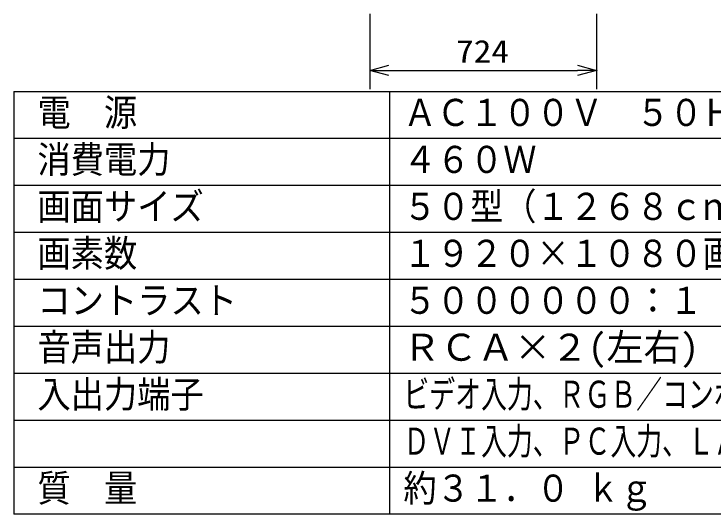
# Model space of a CAD drawing. Units: millimetres, scale not verified. Extents: x -63 to 63, y -57 to 57.
# Drawn here: x -62.5 to 12, y -56.5 to -3.3 of the extents above; entities that cross this region are included whole.
import ezdxf
from ezdxf.enums import TextEntityAlignment as Align

# ---------------------------------------------------------------- set-up
doc = ezdxf.new("R2010")
doc.units = ezdxf.units.MM
doc.header["$LTSCALE"] = 0.190236
doc.header["$PDMODE"] = 32
doc.header["$PDSIZE"] = 0.0951
for name, color, linetype in [('0-0_MOJI1', 2, 'Continuous'), ('0-2_GAIKEI', 1, 'Continuous'), ('0-3_WAKU', 7, 'Continuous')]:
    doc.layers.add(name, color=color, linetype=linetype)
doc.styles.add('ＭＳ ゴシック', font='')
doc.styles.get('ＭＳ ゴシック').set_extended_font_data('MS Gothic')

# ---------------------------------------------------------------- blocks, each defined once
blk = doc.blocks.new('_OPEN30')
at = {"layer": '0-3_WAKU'}
blk.add_line((0, 0), (-1, 0), dxfattribs=at)
blk.add_lwpolyline([(-1, 0.26795), (0, 0), (-1, -0.26795)], dxfattribs=at)

msp = doc.modelspace()

# ---------------------------------------------------------------- linework, layer by layer
at = {"layer": '0-2_GAIKEI', "color": 3}
for p, q in [((-24.5656, -3.2659), (-24.5656, -11.2659)), ((-0.4373, -3.2659), (-0.4373, -11.2659)), ((-22.5656, -9.2659), (-2.4373, -9.2659))]:
    msp.add_line(p, q, dxfattribs=at)
at = {"layer": '0-3_WAKU', "color": 4}
for p, q in [((-62.5001, -11.5), (-62.5001, -56.5001)), ((-62.5001, -11.5), (62.5001, -11.5)), ((-22.5, -11.5), (-22.5, -56.5001)), ((62.5001, -56.5001), (-62.5001, -56.5001))]:
    msp.add_line(p, q, dxfattribs=at)
at = {"layer": '0-3_WAKU', "color": 1}
for p, q in [((-62.5001, -16.5), (62.5001, -16.5)), ((-62.5001, -21.5), (62.5001, -21.5)), ((-62.5001, -26.5), (62.5001, -26.5)), ((-62.5001, -31.5001), (62.5001, -31.5001)), ((-62.5001, -36.5001), (62.5001, -36.5001)), ((-62.5001, -41.5001), (62.5001, -41.5001)), ((-62.5001, -46.5001), (62.5001, -46.5001)), ((-62.5001, -51.5001), (62.5001, -51.5001))]:
    msp.add_line(p, q, dxfattribs=at)
at = {"layer": '0-3_WAKU'}
msp.add_point((-0.4373, -9.2659), dxfattribs=at)

# ---------------------------------------------------------------- block references
at = {"layer": '0-2_GAIKEI', "xscale": 2, "yscale": 2, "rotation": 180}
msp.add_blockref('_OPEN30', (-24.5656, -9.2659), dxfattribs=at)
at = {"layer": '0-2_GAIKEI', "xscale": 2, "yscale": 2}
msp.add_blockref('_OPEN30', (-0.4373, -9.2659), dxfattribs=at)

# ---------------------------------------------------------------- texts
at = {"layer": '0-0_MOJI1', "style": 'ＭＳ ゴシック'}
for s, width, p in [('ＡＣ１００Ｖ\u3000５０Ｈｚ／６０Ｈｚ', 0.9, (-21, -16.0551)), ('電  源', 0.9, (-60.0001, -16.0551)), ('消費電力', 0.9, (-60.0001, -21.0552)), ('４６０Ｗ', 0.9, (-21, -21.0552)), ('画面サイズ', 0.9, (-60.0001, -26.0552)), ('５０型（１２６８ｃｍ）１６：９', 0.9, (-21, -26.0552)), ('画素数', 0.9, (-60.0001, -31.0552)), ('１９２０×１０８０画素', 0.9, (-21, -31.0552)), ('コントラスト', 0.9, (-60.0001, -36.0552)), ('５００００００：１', 0.9, (-21, -36.0552)), ('音声出力', 0.9, (-60.0001, -41.0552)), ('入出力端子', 0.9, (-60.0001, -46.0552)), ('ビデオ入力、ＲＧＢ／コンポーネントビデオ入力、ＨＤＭＩ入力', 0.7, (-21, -46.0552)), ('ＤＶＩ入力、ＰＣ入力、ＬＡＮ、ＲＳ２３２Ｃ、スロット２．０', 0.7, (-21, -51.0552)), ('質\u3000量', 0.9, (-60.0001, -56.0552)), ('約３１．０ ｋｇ', 0.9, (-21, -56.0552))]:
    msp.add_text(s, height=2.887, dxfattribs=dict(at, width=width)).set_placement(p, align=Align.BOTTOM_LEFT)
msp.add_text('ＲＣＡ×２(左右)', height=2.887, dxfattribs=at).set_placement((-21, -41.0552), align=Align.BOTTOM_LEFT)
at = {"layer": '0-2_GAIKEI', "color": 3, "style": 'ＭＳ ゴシック', "width": 1.15}
msp.add_text('724', height=2.406, dxfattribs=at).set_placement((-15.3886, -9.1563), align=Align.BOTTOM_LEFT)

doc.saveas('drawing.dxf')
